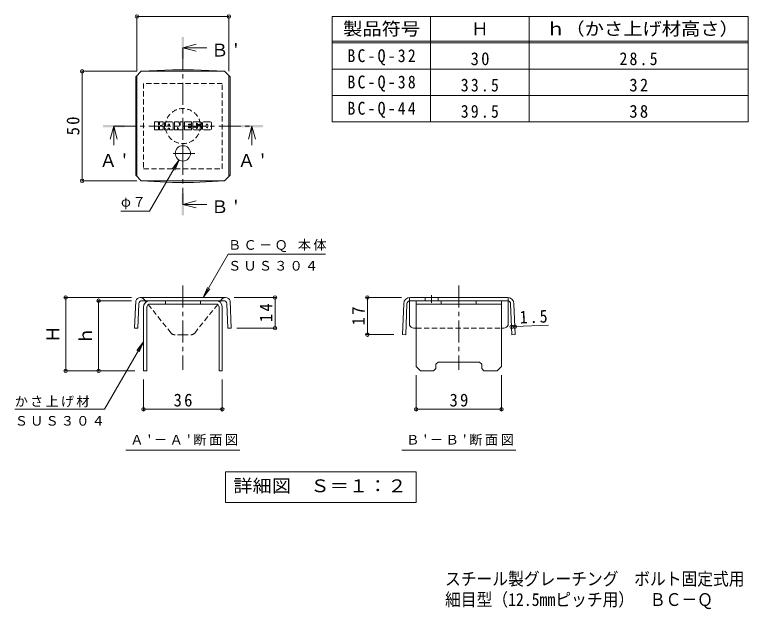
# Model space of a CAD drawing. Units: millimetres on the paper, enlarged 3 times, with parts at other scales. Extents: x -559 to 557, y -406 to 425.
# Drawn here: x -529 to -23, y -406 to 1 of the extents above; entities that cross this region are included whole.
import ezdxf
from ezdxf.enums import TextEntityAlignment as Align

# ---------------------------------------------------------------- set-up
doc = ezdxf.new("R2010")
doc.units = ezdxf.units.MM
doc.header["$LTSCALE"] = 3
doc.header["$PDMODE"] = 32
doc.header["$PDSIZE"] = 2.4
doc.linetypes.add('CHAIN1', pattern=[8, 5, -1, 1, -1])
doc.linetypes.add('DASHED1', pattern=[1.8, 1.2, -0.6])
for name, color, linetype, lineweight in [('D-4', 7, 'Continuous', 18), ('D-5', 4, 'Continuous', 18), ('D-8', 4, 'Continuous', 18), ('D-9', 2, 'Continuous', 18), ('D-F', 7, 'Continuous', 18), ('F-F_F-Fﾚｲﾔ', 2, 'Continuous', 18)]:
    doc.layers.add(name, color=color, linetype=linetype, lineweight=lineweight)
doc.layers.add('F-5_F-5ﾚｲﾔ', color=2, linetype='Continuous')
doc.styles.add('ＭＳ ゴシック', font='')
doc.styles.get('ＭＳ ゴシック').set_extended_font_data('MS Gothic')

msp = doc.modelspace()

# ---------------------------------------------------------------- linework, layer by layer
at = {"layer": 'D-4'}
for p, q in [((-445.735, -0.201), (-445.735, -38.151)), ((-445.735, -0.651), (-382.735, -0.651)), ((-382.735, -0.201), (-382.735, -38.151)), ((-483.685, -38.151), (-445.735, -38.151)), ((-483.235, -38.151), (-483.235, -113.151)), ((-483.685, -113.151), (-445.735, -113.151)), ((-495.385, -193), (-449.424, -193)), ((-494.485, -193), (-494.485, -243.25)), ((-472.885, -195.25), (-449.424, -195.25)), ((-471.985, -243.25), (-471.985, -195.25)), ((-350.22, -193), (-379.045, -193)), ((-351.12, -214), (-351.12, -193)), ((-288.727, -193), (-264.475, -193)), ((-287.827, -193), (-287.827, -218.439)), ((-350.22, -214), (-377.392, -214)), ((-288.727, -218.439), (-269.818, -218.439)), ((-495.385, -243.25), (-447.235, -243.25)), ((-254.459, -270.482), (-254.459, -246.25)), ((-195.959, -270.482), (-195.959, -246.25)), ((-441.235, -270.482), (-441.235, -249.25)), ((-387.235, -270.482), (-387.235, -249.25)), ((-441.235, -269.582), (-387.235, -269.582)), ((-195.959, -269.582), (-254.459, -269.582))]:
    msp.add_line(p, q, dxfattribs=at)
msp.add_lwpolyline([(-189.067, -213.07), (-186.819, -212.98), (-163.786, -212.058)], dxfattribs=at)
for p in [(-445.735, -0.651), (-382.735, -0.651), (-483.235, -38.151), (-483.235, -113.151), (-494.485, -193), (-351.12, -193), (-287.827, -193), (-471.985, -195.25), (-189.067, -213.07), (-186.819, -212.98), (-351.12, -214), (-287.827, -218.439), (-494.485, -243.25), (-471.985, -243.25), (-441.235, -269.582), (-387.235, -269.582), (-254.459, -269.582), (-195.959, -269.582)]:
    msp.add_point(p, dxfattribs=at)
at = {"layer": 'D-5'}
for p, q in [((-414.235, -22.042), (-405.235, -19.642)), ((-414.235, -22.042), (-405.235, -24.442)), ((-414.235, -22.042), (-397.825, -22.042)), ((-461.577, -75.651), (-463.977, -84.651)), ((-461.577, -75.651), (-459.177, -84.651)), ((-461.577, -75.651), (-461.577, -88.624)), ((-366.893, -75.651), (-369.293, -84.651)), ((-366.893, -75.651), (-364.493, -84.651)), ((-366.893, -75.651), (-366.893, -88.624)), ((-414.235, -129.26), (-405.235, -126.86)), ((-414.235, -129.26), (-405.235, -131.66)), ((-414.235, -129.26), (-397.825, -129.26))]:
    msp.add_line(p, q, dxfattribs=at)
at = {"layer": 'D-5', "linetype": 'CHAIN1'}
for p, q in [((-414.235, -22.042), (-414.235, -129.26)), ((-461.577, -75.651), (-366.893, -75.651))]:
    msp.add_line(p, q, dxfattribs=at)
at = {"layer": 'D-5', "color": 7}
for p, q in [((-416.86, -98.862), (-437.157, -134.019)), ((-416.86, -98.862), (-421.425, -104.812)), ((-416.86, -98.862), (-419.73, -105.791)), ((-456.657, -134.019), (-437.157, -134.019)), ((-400.354, -193), (-383.266, -163.402)), ((-316.516, -163.402), (-383.266, -163.402)), ((-400.354, -193), (-397.485, -186.071)), ((-400.354, -193), (-395.789, -187.05)), ((-441.235, -223.401), (-467.897, -269.582)), ((-441.235, -223.401), (-445.8, -229.351)), ((-441.235, -223.401), (-444.105, -230.33)), ((-529.397, -269.582), (-467.897, -269.582)), ((-453.235, -297.512), (-375.235, -297.512)), ((-264.209, -297.512), (-186.209, -297.512)), ((-385.122, -312.512), (-254.322, -312.512)), ((-385.122, -312.512), (-385.122, -333.512)), ((-254.322, -312.512), (-254.322, -333.512)), ((-385.122, -333.512), (-254.322, -333.512))]:
    msp.add_line(p, q, dxfattribs=at)
at = {"layer": 'D-5'}
for points in [[(-414.985, -29.542), (-413.485, -29.542), (-414.985, -14.542), (-413.485, -14.542)], [(-469.077, -76.401), (-454.077, -76.401), (-469.077, -74.901), (-454.077, -74.901)], [(-374.393, -76.401), (-359.393, -76.401), (-374.393, -74.901), (-359.393, -74.901)], [(-414.985, -136.76), (-413.485, -136.76), (-414.985, -121.76), (-413.485, -121.76)]]:
    msp.add_solid(points, dxfattribs=at)
at = {"layer": 'D-8'}
for p, q in [((-436.735, -195.25), (-391.735, -195.25)), ((-391.735, -197.5), (-436.735, -197.5)), ((-426.235, -197.5), (-426.235, -195.25)), ((-402.235, -197.5), (-402.235, -195.25)), ((-254.459, -195.25), (-195.959, -195.25)), ((-254.459, -240.25), (-254.459, -195.25)), ((-254.459, -197.5), (-195.959, -197.5)), ((-237.209, -197.5), (-237.209, -195.25)), ((-213.209, -197.5), (-213.209, -195.25)), ((-195.959, -240.25), (-195.959, -195.25)), ((-438.985, -199.75), (-438.985, -243.25)), ((-389.485, -199.75), (-389.485, -243.25)), ((-387.235, -199.75), (-387.235, -243.25)), ((-239.459, -237.25), (-210.959, -237.25)), ((-254.459, -240.25), (-251.459, -243.25)), ((-209.459, -241.75), (-207.959, -243.25)), ((-195.959, -240.25), (-198.959, -243.25)), ((-387.235, -243.25), (-389.485, -243.25)), ((-198.959, -243.25), (-207.959, -243.25))]:
    msp.add_line(p, q, dxfattribs=at)
at = {"layer": 'D-8', "linetype": 'DASHED1'}
msp.add_lwpolyline([(-441.235, -46.401), (-441.235, -104.901), (-387.235, -104.901), (-387.235, -46.401)], close=True, dxfattribs=at)
at = {"layer": 'D-8'}
for points in [[(-441.235, -199.75), (-441.235, -243.25), (-438.985, -243.25)], [(-240.959, -241.75), (-240.959, -238.75), (-239.459, -237.25)], [(-209.459, -241.75), (-209.459, -238.75), (-210.959, -237.25)], [(-240.959, -241.75), (-242.459, -243.25), (-251.459, -243.25)]]:
    msp.add_lwpolyline(points, dxfattribs=at)
at = {"layer": 'D-8', "linetype": 'DASHED1'}
msp.add_circle((-414.235, -75.651), 12, dxfattribs=at)
at = {"layer": 'D-8'}
for centre, radius, start, end in [((-436.735, -199.75), 4.5, 90, 180), ((-436.735, -199.75), 2.25, 90, 180), ((-391.735, -199.75), 4.5, 0, 90), ((-391.735, -199.75), 2.25, 0, 90)]:
    msp.add_arc(centre, radius, start, end, dxfattribs=at)
at = {"layer": 'D-9'}
for p, q in [((-421.418, -37.042), (-442.674, -38.151)), ((-421.418, -37.042), (-407.051, -37.042)), ((-407.051, -37.042), (-385.795, -38.151)), ((-381.893, -41.993), (-385.735, -38.151)), ((-446.577, -41.993), (-446.577, -109.309)), ((-445.735, -110.151), (-445.735, -41.151)), ((-382.735, -110.151), (-382.735, -41.151)), ((-381.893, -41.993), (-381.893, -109.309)), ((-381.893, -109.309), (-385.735, -113.151)), ((-421.418, -114.26), (-442.674, -113.151)), ((-421.418, -114.26), (-407.051, -114.26)), ((-407.051, -114.26), (-385.795, -113.151)), ((-446.578, -195.25), (-447.327, -213.939)), ((-444.413, -197.41), (-445.077, -214)), ((-414.235, -193), (-443.424, -193)), ((-386.305, -195.25), (-442.165, -195.25)), ((-414.235, -193), (-384.981, -193)), ((-381.891, -195.25), (-381.143, -213.939)), ((-262.972, -197.32), (-263.818, -218.439)), ((-260.724, -197.41), (-261.568, -218.5)), ((-259.093, -211), (-259.093, -195.336)), ((-258.475, -193), (-191.955, -193)), ((-258.475, -195.25), (-191.955, -195.25)), ((-248.374, -193), (-248.374, -195.25)), ((-239.374, -193), (-239.374, -195.25)), ((-191.325, -211), (-191.325, -195.336)), ((-189.694, -197.41), (-188.849, -218.5)), ((-187.446, -197.32), (-186.6, -218.439)), ((-445.077, -214), (-447.327, -213.939)), ((-256.093, -214), (-254.459, -214)), ((-195.959, -214), (-194.325, -214)), ((-261.568, -218.5), (-263.818, -218.439)), ((-188.849, -218.5), (-186.6, -218.439))]:
    msp.add_line(p, q, dxfattribs=at)
at = {"layer": 'D-9', "linetype": 'CHAIN1'}
for p, q in [((-414.235, -88.784), (-414.235, -99.848)), ((-405.993, -94.316), (-422.476, -94.316)), ((-414.235, -184.837), (-414.235, -242.472)), ((-225.209, -184.837), (-225.209, -242.472)), ((-243.874, -191.515), (-243.874, -196.735))]:
    msp.add_line(p, q, dxfattribs=at)
at = {"layer": 'D-9', "linetype": 'DASHED1'}
for p, q in [((-422.318, -217.378), (-440.978, -194.125)), ((-406.151, -217.378), (-387.491, -194.125)), ((-259.093, -195.336), (-259.093, -193.043)), ((-191.325, -195.336), (-191.325, -193.043)), ((-254.459, -214), (-195.959, -214)), ((-414.235, -218.5), (-419.979, -218.5)), ((-414.235, -218.5), (-408.491, -218.5))]:
    msp.add_line(p, q, dxfattribs=at)
at = {"layer": 'D-9'}
for points in [[(-446.577, -41.993), (-442.735, -38.151), (-385.735, -38.151)], [(-446.577, -109.309), (-442.735, -113.151), (-385.735, -113.151)], [(-384.056, -197.41), (-383.392, -214), (-381.143, -213.939)]]:
    msp.add_lwpolyline(points, dxfattribs=at)
msp.add_circle((-414.235, -94.316), 5.25, dxfattribs=at)
for centre, radius, start, end in [((-443.456, -196.291), 3.291, 89.44382, 161.56279), ((-442.165, -197.5), 2.25, 90, 177.70665), ((-386.305, -197.5), 2.25, 2.29335, 90), ((-385.013, -196.291), 3.291, 18.43721, 89.44382), ((-258.475, -197.5), 4.5, 90, 177.70665), ((-258.475, -197.5), 2.25, 105.92629, 177.70665), ((-258.475, -197.5), 2.25, 90, 105.92629), ((-191.942, -197.5), 4.5, 2.29335, 90), ((-191.942, -197.5), 2.25, 74.07371, 90), ((-191.942, -197.5), 2.25, 2.29335, 74.07371), ((-256.093, -211), 3, 180, 197.18831), ((-256.093, -211), 3, 197.18831, 270), ((-194.325, -211), 3, 270, 342.81169), ((-194.325, -211), 3, 342.81169, 0)]:
    msp.add_arc(centre, radius, start, end, dxfattribs=at)
at = {"layer": 'D-9', "linetype": 'DASHED1'}
for centre, radius, start, end in [((-443.456, -196.291), 3.291, 41.15582, 89.44382), ((-385.013, -196.291), 3.291, 89.44382, 138.84418), ((-419.979, -215.5), 3, 218.74638, 270), ((-408.491, -215.5), 3, 270, 321.25362)]:
    msp.add_arc(centre, radius, start, end, dxfattribs=at)
at = {"layer": 'D-F'}
for p, q in [((-433.752, -78.028), (-433.752, -72.998)), ((-431.228, -72.762), (-433.516, -72.762)), ((-430.992, -72.998), (-430.992, -74.384)), ((-430.238, -72.998), (-430.238, -74.384)), ((-427.982, -72.762), (-430.003, -72.762)), ((-427.746, -72.998), (-427.746, -74.17)), ((-426.748, -78.028), (-426.748, -73.548)), ((-421.776, -72.762), (-425.962, -72.762)), ((-424.252, -75.454), (-424.252, -74.642)), ((-423.565, -75.533), (-424.173, -75.533)), ((-423.486, -75.454), (-423.486, -74.642)), ((-420.99, -78.028), (-420.99, -73.548)), ((-419.979, -72.998), (-419.979, -78.028)), ((-419.744, -72.762), (-417.188, -72.762)), ((-416.963, -72.926), (-416.246, -75.167)), ((-416.004, -72.998), (-416.004, -75.129)), ((-415.768, -72.762), (-414.238, -72.762)), ((-414.002, -72.998), (-414.002, -78.028)), ((-413.239, -78.028), (-413.239, -72.998)), ((-413.003, -72.762), (-408.472, -72.762)), ((-408.472, -74.25), (-410.147, -74.25)), ((-408.472, -74.909), (-410.147, -74.909)), ((-408.236, -74.014), (-408.236, -72.998)), ((-408.236, -75.881), (-408.236, -75.145)), ((-402.259, -72.762), (-406.837, -72.762)), ((-404.992, -74.776), (-404.992, -74.156)), ((-404.756, -75.012), (-402.116, -75.012)), ((-404.216, -74.295), (-404.216, -74.156)), ((-403.98, -74.53), (-401.473, -74.53)), ((-401.473, -73.548), (-401.473, -74.53)), ((-400.711, -77.478), (-400.711, -73.548)), ((-395.504, -72.762), (-399.925, -72.762)), ((-398.196, -76.281), (-398.196, -74.745)), ((-397.233, -76.281), (-397.233, -74.745)), ((-394.718, -73.548), (-394.718, -77.478)), ((-433.516, -78.264), (-431.228, -78.264)), ((-430.992, -78.028), (-430.992, -76.401)), ((-430.246, -78.028), (-430.246, -76.401)), ((-430.011, -78.264), (-427.977, -78.264)), ((-427.742, -78.028), (-427.742, -76.633)), ((-424.488, -78.264), (-426.512, -78.264)), ((-424.252, -78.028), (-424.252, -77.4)), ((-423.486, -78.028), (-423.486, -77.4)), ((-423.25, -78.264), (-421.226, -78.264)), ((-418.241, -78.264), (-419.744, -78.264)), ((-418.006, -78.028), (-418.006, -76.664)), ((-417.273, -78.095), (-417.709, -76.621)), ((-414.238, -78.264), (-417.047, -78.264)), ((-413.003, -78.264), (-408.491, -78.264)), ((-408.472, -76.117), (-410.155, -76.117)), ((-408.491, -76.76), (-410.155, -76.76)), ((-408.255, -78.028), (-408.255, -76.996)), ((-407.48, -76.746), (-407.48, -77.478)), ((-407.244, -76.51), (-405.214, -76.51)), ((-404.465, -76.015), (-406.837, -76.015)), ((-402.116, -78.264), (-406.694, -78.264)), ((-404.978, -76.746), (-404.978, -76.912)), ((-404.229, -76.251), (-404.229, -76.912)), ((-395.504, -78.264), (-399.925, -78.264))]:
    msp.add_line(p, q, dxfattribs=at)
for centre, radius, start, end in [((-433.516, -72.998), 0.236, 90, 180), ((-431.228, -72.998), 0.236, 0, 90), ((-430.615, -74.384), 0.377, 180, 0), ((-430.003, -72.998), 0.236, 90, 180), ((-429.364, -75.395), 0.132, 97.33171, 266.57183), ((-429.814, -71.895), 3.397, 277.33171, 299.42073), ((-429.519, -77.984), 2.462, 53.71985, 86.57183), ((-428.532, -74.17), 0.786, 299.42073, 0), ((-427.982, -72.998), 0.236, 0, 90), ((-425.962, -73.548), 0.786, 90, 180), ((-423.869, -74.642), 0.383, 0, 180), ((-424.173, -75.454), 0.0786, 180, 270), ((-423.565, -75.454), 0.0786, 270, 0), ((-421.776, -73.548), 0.786, 0, 90), ((-419.744, -72.998), 0.236, 90, 180), ((-417.188, -72.998), 0.236, 17.75635, 90), ((-416.128, -75.129), 0.124, 197.75635, 0), ((-415.768, -72.998), 0.236, 90, 180), ((-414.238, -72.998), 0.236, 0, 90), ((-413.003, -72.998), 0.236, 90, 180), ((-410.147, -74.579), 0.33, 90, 270), ((-408.472, -72.998), 0.236, 0, 90), ((-408.472, -74.014), 0.236, 270, 0), ((-408.472, -75.145), 0.236, 0, 90), ((-408.472, -75.881), 0.236, 270, 0), ((-403.916, -74.389), 3.564, 157.10112, 202.89888), ((-406.837, -73.155), 0.393, 90, 157.10112), ((-406.837, -75.622), 0.393, 202.89888, 270), ((-404.604, -74.156), 0.388, 0, 180), ((-404.756, -74.776), 0.236, 180, 270), ((-403.98, -74.295), 0.236, 180, 270), ((-402.259, -73.548), 0.786, 0, 90), ((-402.116, -75.405), 0.393, 22.90802, 90), ((-405.034, -76.638), 3.561, 337.09198, 22.90802), ((-399.925, -73.548), 0.786, 90, 180), ((-397.714, -74.745), 0.482, 0, 180), ((-395.504, -73.548), 0.786, 0, 90), ((-433.516, -78.028), 0.236, 180, 270), ((-431.228, -78.028), 0.236, 270, 0), ((-430.619, -76.401), 0.373, 0, 180), ((-430.011, -78.028), 0.236, 180, 270), ((-428.528, -76.633), 0.786, 0, 53.71985), ((-427.977, -78.028), 0.236, 270, 0), ((-426.512, -78.028), 0.236, 180, 270), ((-424.488, -78.028), 0.236, 270, 0), ((-423.869, -77.4), 0.383, 0, 180), ((-423.25, -78.028), 0.236, 180, 270), ((-421.226, -78.028), 0.236, 270, 0), ((-419.744, -78.028), 0.236, 180, 270), ((-418.241, -78.028), 0.236, 270, 0), ((-417.854, -76.664), 0.151, 16.48875, 180), ((-417.047, -78.028), 0.236, 196.48875, 270), ((-414.238, -78.028), 0.236, 270, 0), ((-413.003, -78.028), 0.236, 180, 270), ((-410.155, -76.439), 0.322, 90, 270), ((-408.491, -76.996), 0.236, 0, 90), ((-408.491, -78.028), 0.236, 270, 0), ((-407.244, -76.746), 0.236, 90, 180), ((-406.694, -77.478), 0.786, 180, 270), ((-405.214, -76.746), 0.236, 0, 90), ((-404.604, -76.912), 0.375, 180, 0), ((-404.465, -76.251), 0.236, 0, 90), ((-402.116, -77.871), 0.393, 270, 337.09198), ((-399.925, -77.478), 0.786, 180, 270), ((-397.714, -76.281), 0.482, 180, 0), ((-395.504, -77.478), 0.786, 270, 0)]:
    msp.add_arc(centre, radius, start, end, dxfattribs=at)
at = {"layer": 'F-F_F-Fﾚｲﾔ', "color": 7}
for p, q in [((-311.996, -0.651), (-27.05, -0.651)), ((-311.996, -0.651), (-311.996, -72.651)), ((-244.496, -0.651), (-244.496, -72.651)), ((-176.996, -0.651), (-176.996, -72.651)), ((-27.05, -0.651), (-27.05, -72.651)), ((-311.996, -17.526), (-27.05, -17.526)), ((-311.996, -18.651), (-27.05, -18.651)), ((-311.996, -36.651), (-27.05, -36.651)), ((-311.996, -54.651), (-27.05, -54.651)), ((-311.996, -72.651), (-27.05, -72.651))]:
    msp.add_line(p, q, dxfattribs=at)

# ---------------------------------------------------------------- texts
at = {"layer": 'D-4', "color": 2, "style": 'ＭＳ ゴシック'}
for s, p in [('Ｈ', (-496.285, -224.125)), ('ｈ', (-473.785, -225.25))]:
    msp.add_text(s, height=8.798, rotation=90, dxfattribs=at).set_placement(p, align=Align.BOTTOM_LEFT)
at = {"layer": 'D-4', "color": 2, "char_height": 8.798, "attachment_point": 7, "style": 'ＭＳ ゴシック'}
for s, insert, rotation in [('\\T1.27;\\W0.95;50', (-485.035, -82.026), 90), ('\\T1.27;\\W0.95;14', (-352.92, -209.875), 90), ('\\T1.27;\\W0.95;17', (-289.627, -212.095), 90), ('\\T1.27;\\W0.9;1.5', (-183.342, -211.039), 2.293)]:
    msp.add_mtext(s, dxfattribs=dict(at, insert=insert, rotation=rotation))
for s, insert in [('\\T1.27;\\W0.95;36', (-420.61, -267.782)), ('\\T1.27;\\W0.95;39', (-231.584, -267.782))]:
    msp.add_mtext(s, dxfattribs=dict(at, insert=insert))
at = {"layer": 'D-5', "color": 2, "style": 'ＭＳ ゴシック', "width": 1.1}
msp.add_text('詳細図\u3000Ｓ＝１：２', height=8.798, dxfattribs=at).set_placement((-379.722, -329.012), align=Align.BOTTOM_LEFT)
at = {"layer": 'D-5', "color": 2, "char_height": 8.798, "attachment_point": 7, "style": 'ＭＳ ゴシック'}
for s, insert in [("\\T1.17;Ｂ'", (-394.99, -28.042)), ("\\T1.17;Ａ'", (-471.327, -103.624)), ("\\T1.17;Ａ'", (-376.643, -103.624)), ("\\T1.17;Ｂ'", (-394.99, -135.26))]:
    msp.add_mtext(s, dxfattribs=dict(at, insert=insert))
at = {"layer": 'D-5', "color": 7, "char_height": 6.598, "attachment_point": 7, "style": 'ＭＳ ゴシック'}
for s, insert in [('\\T1.17;φ７', (-456.657, -132.622)), ('\\T1.18;ＢＣ－Ｑ\\~本体', (-383.266, -162.005)), ('\\T1.17;ＳＵＳ３０４', (-383.266, -174.717)), ('\\T1.17;かさ上げ材', (-529.397, -268.185)), ('\\T1.17;ＳＵＳ３０４', (-529.397, -280.897)), ("\\T1.2;Ａ'－Ａ'断面図", (-450.235, -294.512)), ("\\T1.2;Ｂ'－Ｂ'断面図", (-261.209, -294.512))]:
    msp.add_mtext(s, dxfattribs=dict(at, insert=insert))
at = {"layer": 'F-5_F-5ﾚｲﾔ', "style": 'ＭＳ ゴシック', "width": 0.9}
for s, p in [('スチール製グレーチング\u3000ボルト固定式用\u3000ステンレス製ボルトキャップ', (-234.66, -392.725)), ('細目型（12.5mmピッチ用）\u3000ＢＣ－Ｑ', (-234.66, -406.9))]:
    msp.add_text(s, height=8.798, dxfattribs=at).set_placement(p, align=Align.BOTTOM_LEFT)
at = {"layer": 'F-F_F-Fﾚｲﾔ', "style": 'ＭＳ ゴシック', "width": 1.1}
for s, p in [('製品符号', (-304.496, -16.062)), ('ｈ（かさ上げ材高さ）', (-165.398, -16.062))]:
    msp.add_text(s, height=8.798, dxfattribs=at).set_placement(p, align=Align.BOTTOM_LEFT)
at = {"layer": 'F-F_F-Fﾚｲﾔ', "style": 'ＭＳ ゴシック'}
msp.add_text('Ｈ', height=8.798, dxfattribs=at).set_placement((-216.746, -16.062), align=Align.BOTTOM_LEFT)
at = {"layer": 'F-F_F-Fﾚｲﾔ', "char_height": 8.798, "attachment_point": 7, "style": 'ＭＳ ゴシック'}
for s, insert in [('\\T1.28;\\W0.9;BC-Q-32', (-301.496, -34.062)), ('\\T1.27;\\W0.95;30', (-217.121, -34.062)), ('\\T1.28;\\W0.9;28.5', (-115.148, -34.062)), ('\\T1.28;\\W0.9;BC-Q-38', (-301.496, -52.062)), ('\\T1.28;\\W0.9;33.5', (-223.871, -52.062)), ('\\T1.27;\\W0.95;32', (-108.398, -52.062)), ('\\T1.28;\\W0.9;BC-Q-44', (-301.496, -70.062)), ('\\T1.28;\\W0.9;39.5', (-223.871, -70.062)), ('\\T1.27;\\W0.95;38', (-108.398, -70.062))]:
    msp.add_mtext(s, dxfattribs=dict(at, insert=insert))

doc.saveas('drawing.dxf')
